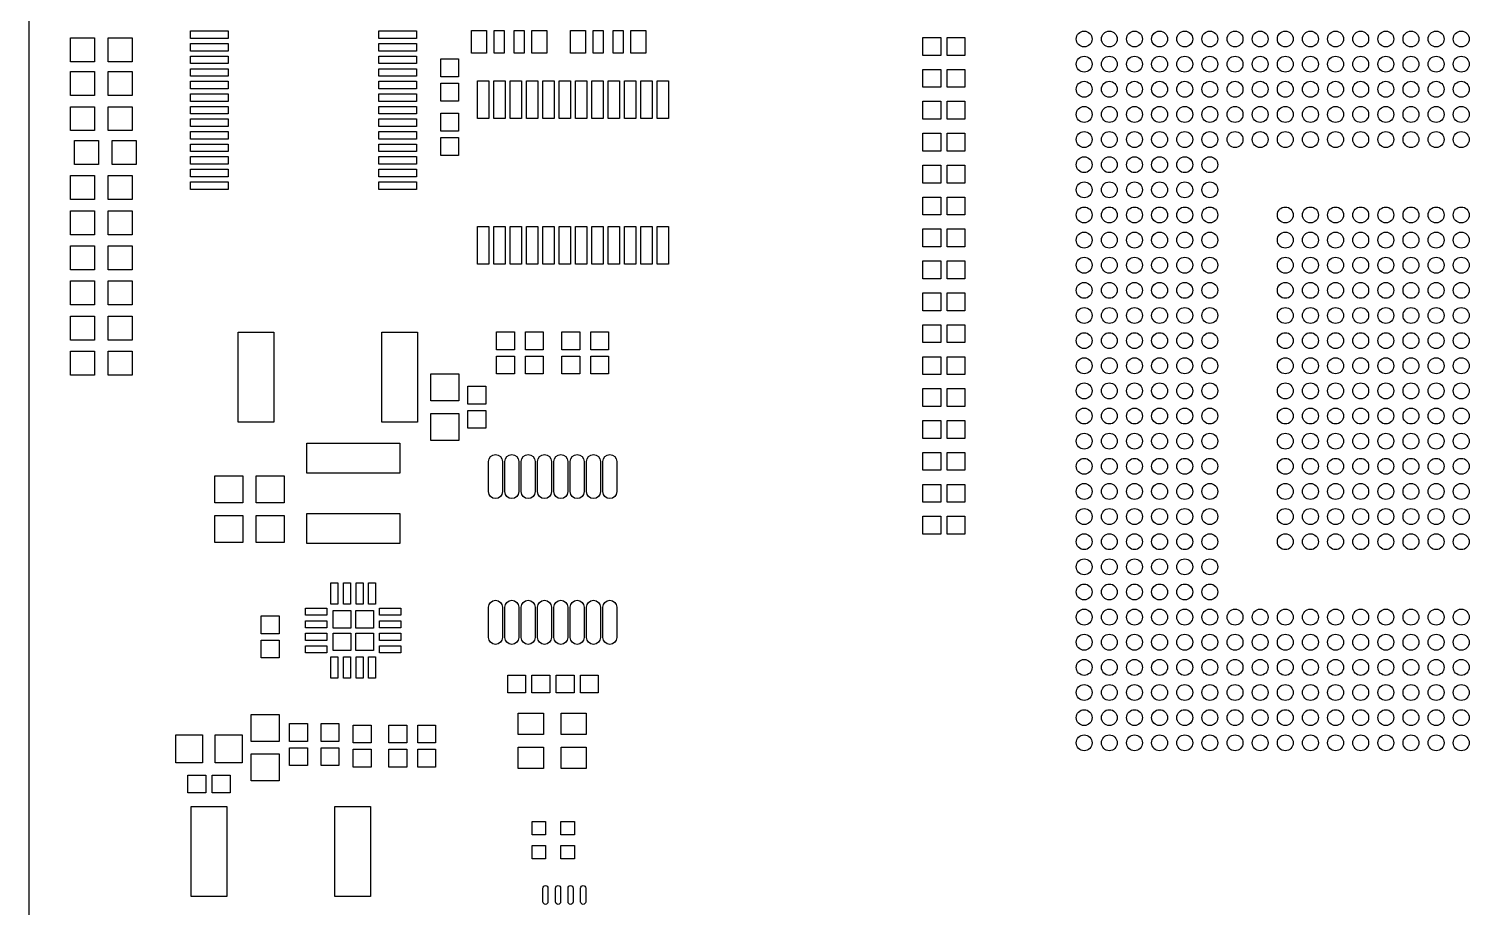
# Model space of a CAD drawing. Extents: x -6 to 122, y -39 to 112.
# Drawn here: x 0 to 57.3, y 37.7 to 72.6 of the extents above; entities that cross this region are included whole.
import ezdxf

# ---------------------------------------------------------------- set-up
doc = ezdxf.new("R2010")
doc.units = 0
for name, color, linetype in [('BG_OUTLINE', 253, 'CONTINUOUS'), ('PG_PASTEMASK_TOP', 85, 'CONTINUOUS'), ('PIN_PASTEMASK_TOP', 85, 'CONTINUOUS')]:
    doc.layers.add(name, color=color, linetype=linetype)

msp = doc.modelspace()

# ---------------------------------------------------------------- linework, layer by layer
at = {"layer": 'BG_OUTLINE'}
msp.add_lwpolyline([(0, 109.599984), (0, 7.999984)], dxfattribs=at)
at = {"layer": 'PG_PASTEMASK_TOP'}
for points in [[(12.806782, 48.775544), (12.106783, 48.775544), (12.106783, 49.475542), (12.806782, 49.475542)], [(13.706678, 48.775544), (13.00668, 48.775544), (13.00668, 49.475644), (13.706678, 49.475644)], [(12.806782, 47.875342), (12.106783, 47.875342), (12.106783, 48.575341), (12.806782, 48.575341)], [(13.706678, 47.875342), (13.00668, 47.875342), (13.00668, 48.575443), (13.706678, 48.575443)]]:
    msp.add_lwpolyline(points, close=True, dxfattribs=at)
at = {"layer": 'PIN_PASTEMASK_TOP'}
for points in [[(2.61526, 71.307401), (1.66276, 71.307401), (1.66276, 72.259901), (2.61526, 72.259901)], [(4.115435, 71.307401), (3.162935, 71.307401), (3.162935, 72.259901), (4.115435, 72.259901)], [(7.927886, 72.229002), (6.427788, 72.229002), (6.427788, 72.529001), (7.927886, 72.529001)], [(15.42749, 72.229002), (13.927391, 72.229002), (13.927391, 72.529001), (15.42749, 72.529001)], [(18.212384, 71.652752), (17.612487, 71.652752), (17.612487, 72.552649), (18.212384, 72.552649)], [(18.912332, 71.652752), (18.512333, 71.652752), (18.512333, 72.552649), (18.912332, 72.552649)], [(19.71233, 71.652752), (19.312331, 71.652752), (19.312331, 72.552649), (19.71233, 72.552649)], [(20.612176, 71.652752), (20.012279, 71.652752), (20.012279, 72.552649), (20.612176, 72.552649)], [(22.149384, 71.652752), (21.549487, 71.652752), (21.549487, 72.552649), (22.149384, 72.552649)], [(22.849332, 71.652752), (22.449333, 71.652752), (22.449333, 72.552649), (22.849332, 72.552649)], [(23.64933, 71.652752), (23.249331, 71.652752), (23.249331, 72.552649), (23.64933, 72.552649)], [(24.549176, 71.652752), (23.949279, 71.652752), (23.949279, 72.552649), (24.549176, 72.552649)], [(35.56983, 71.560411), (35.56983, 72.271611), (36.28103, 72.271611), (36.28103, 71.560411)], [(36.532541, 71.560411), (36.532541, 72.271611), (37.243741, 72.271611), (37.243741, 71.560411)], [(7.927886, 71.729181), (6.427788, 71.729181), (6.427788, 72.02918), (7.927886, 72.02918)], [(15.42749, 71.729181), (13.927391, 71.729181), (13.927391, 72.02918), (15.42749, 72.02918)], [(7.927886, 71.229004), (6.427788, 71.229004), (6.427788, 71.529004), (7.927886, 71.529004)], [(15.42749, 71.229004), (13.927391, 71.229004), (13.927391, 71.529004), (15.42749, 71.529004)], [(17.09834, 70.703694), (16.38714, 70.703694), (16.38714, 71.414894), (17.09834, 71.414894)], [(2.61526, 69.961201), (1.66276, 69.961201), (1.66276, 70.913701), (2.61526, 70.913701)], [(4.115435, 69.961201), (3.162935, 69.961201), (3.162935, 70.913701), (4.115435, 70.913701)], [(7.927886, 70.729183), (6.427788, 70.729183), (6.427788, 71.029182), (7.927886, 71.029182)], [(7.927886, 70.228981), (6.427788, 70.228981), (6.427788, 70.52898), (7.927886, 70.52898)], [(15.42749, 70.729183), (13.927391, 70.729183), (13.927391, 71.029182), (15.42749, 71.029182)], [(15.42749, 70.228981), (13.927391, 70.228981), (13.927391, 70.52898), (15.42749, 70.52898)], [(18.303088, 69.046534), (17.853, 69.046534), (17.853, 70.546633), (18.303088, 70.546633)], [(18.952997, 69.046534), (18.502909, 69.046534), (18.502909, 70.546633), (18.952997, 70.546633)], [(19.602983, 69.046534), (19.152895, 69.046534), (19.152895, 70.546633), (19.602983, 70.546633)], [(20.252995, 69.046534), (19.802907, 69.046534), (19.802907, 70.546633), (20.252995, 70.546633)], [(20.902981, 69.046534), (20.452893, 69.046534), (20.452893, 70.546633), (20.902981, 70.546633)], [(21.552992, 69.046534), (21.102904, 69.046534), (21.102904, 70.546633), (21.552992, 70.546633)], [(22.203181, 69.046534), (21.753093, 69.046534), (21.753093, 70.546633), (22.203181, 70.546633)], [(22.853193, 69.046534), (22.403105, 69.046534), (22.403105, 70.546633), (22.853193, 70.546633)], [(23.503179, 69.046534), (23.053091, 69.046534), (23.053091, 70.546633), (23.503179, 70.546633)], [(24.15319, 69.046534), (23.703102, 69.046534), (23.703102, 70.546633), (24.15319, 70.546633)], [(24.803176, 69.046534), (24.353088, 69.046534), (24.353088, 70.546633), (24.803176, 70.546633)], [(25.453086, 69.046534), (25.002998, 69.046534), (25.002998, 70.546633), (25.453086, 70.546633)], [(35.56983, 70.290411), (35.56983, 71.001611), (36.28103, 71.001611), (36.28103, 70.290411)], [(36.532541, 70.290411), (36.532541, 71.001611), (37.243741, 71.001611), (37.243741, 70.290411)], [(7.927886, 69.729185), (6.427788, 69.729185), (6.427788, 70.029184), (7.927886, 70.029184)], [(15.42749, 69.729185), (13.927391, 69.729185), (13.927391, 70.029184), (15.42749, 70.029184)], [(17.09834, 69.740983), (16.38714, 69.740983), (16.38714, 70.452183), (17.09834, 70.452183)], [(2.61526, 68.564201), (1.66276, 68.564201), (1.66276, 69.516701), (2.61526, 69.516701)], [(4.115435, 68.564201), (3.162935, 68.564201), (3.162935, 69.516701), (4.115435, 69.516701)], [(7.927886, 69.228983), (6.427788, 69.228983), (6.427788, 69.528982), (7.927886, 69.528982)], [(15.42749, 69.228983), (13.927391, 69.228983), (13.927391, 69.528982), (15.42749, 69.528982)], [(36.281131, 69.731611), (36.281131, 69.020411), (35.569931, 69.020411), (35.569931, 69.731611)], [(37.243842, 69.731611), (37.243842, 69.020411), (36.532642, 69.020411), (36.532642, 69.731611)], [(7.927886, 68.729187), (6.427788, 68.729187), (6.427788, 69.029186), (7.927886, 69.029186)], [(15.42749, 68.729187), (13.927391, 68.729187), (13.927391, 69.029186), (15.42749, 69.029186)], [(16.38714, 69.253405), (17.09834, 69.253405), (17.09834, 68.542205), (16.38714, 68.542205)], [(7.927886, 68.228985), (6.427788, 68.228985), (6.427788, 68.528984), (7.927886, 68.528984)], [(15.42749, 68.228985), (13.927391, 68.228985), (13.927391, 68.528984), (15.42749, 68.528984)], [(16.38714, 68.290694), (17.09834, 68.290694), (17.09834, 67.579494), (16.38714, 67.579494)], [(36.281131, 68.461611), (36.281131, 67.750411), (35.569931, 67.750411), (35.569931, 68.461611)], [(37.243842, 68.461611), (37.243842, 67.750411), (36.532642, 67.750411), (36.532642, 68.461611)], [(1.81516, 68.170501), (2.76766, 68.170501), (2.76766, 67.218001), (1.81516, 67.218001)], [(3.315335, 68.170501), (4.267835, 68.170501), (4.267835, 67.218001), (3.315335, 67.218001)], [(7.927886, 67.729189), (6.427788, 67.729189), (6.427788, 68.029188), (7.927886, 68.029188)], [(15.42749, 67.729189), (13.927391, 67.729189), (13.927391, 68.029188), (15.42749, 68.029188)], [(7.927886, 67.228987), (6.427788, 67.228987), (6.427788, 67.528986), (7.927886, 67.528986)], [(15.42749, 67.228987), (13.927391, 67.228987), (13.927391, 67.528986), (15.42749, 67.528986)], [(35.56983, 66.480411), (35.56983, 67.191611), (36.28103, 67.191611), (36.28103, 66.480411)], [(36.532541, 66.480411), (36.532541, 67.191611), (37.243741, 67.191611), (37.243741, 66.480411)], [(2.61526, 65.821001), (1.66276, 65.821001), (1.66276, 66.773501), (2.61526, 66.773501)], [(4.115435, 65.821001), (3.162935, 65.821001), (3.162935, 66.773501), (4.115435, 66.773501)], [(7.927886, 66.729191), (6.427788, 66.729191), (6.427788, 67.02919), (7.927886, 67.02919)], [(7.927886, 66.228989), (6.427788, 66.228989), (6.427788, 66.528988), (7.927886, 66.528988)], [(15.42749, 66.729191), (13.927391, 66.729191), (13.927391, 67.02919), (15.42749, 67.02919)], [(15.42749, 66.228989), (13.927391, 66.228989), (13.927391, 66.528988), (15.42749, 66.528988)], [(35.56983, 65.210411), (35.56983, 65.921611), (36.28103, 65.921611), (36.28103, 65.210411)], [(36.532541, 65.210411), (36.532541, 65.921611), (37.243741, 65.921611), (37.243741, 65.210411)], [(2.61526, 64.424001), (1.66276, 64.424001), (1.66276, 65.376501), (2.61526, 65.376501)], [(4.115435, 64.424001), (3.162935, 64.424001), (3.162935, 65.376501), (4.115435, 65.376501)], [(18.303088, 63.246749), (17.853, 63.246749), (17.853, 64.746848), (18.303088, 64.746848)], [(18.952997, 63.246749), (18.502909, 63.246749), (18.502909, 64.746848), (18.952997, 64.746848)], [(19.602983, 63.246749), (19.152895, 63.246749), (19.152895, 64.746848), (19.602983, 64.746848)], [(20.252995, 63.246749), (19.802907, 63.246749), (19.802907, 64.746848), (20.252995, 64.746848)], [(20.902981, 63.246749), (20.452893, 63.246749), (20.452893, 64.746848), (20.902981, 64.746848)], [(21.552992, 63.246749), (21.102904, 63.246749), (21.102904, 64.746848), (21.552992, 64.746848)], [(22.203181, 63.246749), (21.753093, 63.246749), (21.753093, 64.746848), (22.203181, 64.746848)], [(22.853193, 63.246749), (22.403105, 63.246749), (22.403105, 64.746848), (22.853193, 64.746848)], [(23.503179, 63.246749), (23.053091, 63.246749), (23.053091, 64.746848), (23.503179, 64.746848)], [(24.15319, 63.246749), (23.703102, 63.246749), (23.703102, 64.746848), (24.15319, 64.746848)], [(24.803176, 63.246749), (24.353088, 63.246749), (24.353088, 64.746848), (24.803176, 64.746848)], [(25.453086, 63.246749), (25.002998, 63.246749), (25.002998, 64.746848), (25.453086, 64.746848)], [(36.278541, 64.651611), (36.278541, 63.940411), (35.567341, 63.940411), (35.567341, 64.651611)], [(37.241251, 64.651611), (37.241251, 63.940411), (36.530051, 63.940411), (36.530051, 64.651611)], [(2.61526, 63.027001), (1.66276, 63.027001), (1.66276, 63.979501), (2.61526, 63.979501)], [(4.115435, 63.027001), (3.162935, 63.027001), (3.162935, 63.979501), (4.115435, 63.979501)], [(36.278541, 63.381611), (36.278541, 62.670411), (35.567341, 62.670411), (35.567341, 63.381611)], [(37.241251, 63.381611), (37.241251, 62.670411), (36.530051, 62.670411), (36.530051, 63.381611)], [(2.61526, 61.630001), (1.66276, 61.630001), (1.66276, 62.582501), (2.61526, 62.582501)], [(4.115435, 61.630001), (3.162935, 61.630001), (3.162935, 62.582501), (4.115435, 62.582501)], [(35.56983, 61.400411), (35.56983, 62.111611), (36.28103, 62.111611), (36.28103, 61.400411)], [(36.532541, 61.400411), (36.532541, 62.111611), (37.243741, 62.111611), (37.243741, 61.400411)], [(2.61526, 60.233001), (1.66276, 60.233001), (1.66276, 61.185501), (2.61526, 61.185501)], [(4.115435, 60.233001), (3.162935, 60.233001), (3.162935, 61.185501), (4.115435, 61.185501)], [(35.56983, 60.130411), (35.56983, 60.841611), (36.28103, 60.841611), (36.28103, 60.130411)], [(36.532541, 60.130411), (36.532541, 60.841611), (37.243741, 60.841611), (37.243741, 60.130411)], [(9.75294, 60.549485), (9.75294, 56.970574), (8.333029, 56.970574), (8.333029, 60.549485)], [(15.462961, 60.549485), (15.462961, 56.970574), (14.04305, 56.970574), (14.04305, 60.549485)], [(19.322898, 59.845651), (18.611698, 59.845651), (18.611698, 60.556851), (19.322898, 60.556851)], [(20.465898, 59.845651), (19.754698, 59.845651), (19.754698, 60.556851), (20.465898, 60.556851)], [(21.923096, 59.845651), (21.211896, 59.845651), (21.211896, 60.556851), (21.923096, 60.556851)], [(23.066096, 59.845651), (22.354896, 59.845651), (22.354896, 60.556851), (23.066096, 60.556851)], [(2.61526, 58.836001), (1.66276, 58.836001), (1.66276, 59.788501), (2.61526, 59.788501)], [(4.115435, 58.836001), (3.162935, 58.836001), (3.162935, 59.788501), (4.115435, 59.788501)], [(19.322898, 58.88294), (18.611698, 58.88294), (18.611698, 59.59414), (19.322898, 59.59414)], [(20.465898, 58.88294), (19.754698, 58.88294), (19.754698, 59.59414), (20.465898, 59.59414)], [(21.923096, 58.88294), (21.211896, 58.88294), (21.211896, 59.59414), (21.923096, 59.59414)], [(23.066096, 58.88294), (22.354896, 58.88294), (22.354896, 59.59414), (23.066096, 59.59414)], [(36.278541, 59.571611), (36.278541, 58.860411), (35.567341, 58.860411), (35.567341, 59.571611)], [(37.241251, 59.571611), (37.241251, 58.860411), (36.530051, 58.860411), (36.530051, 59.571611)], [(17.113098, 57.810857), (15.995498, 57.810857), (15.995498, 58.883245), (17.113098, 58.883245)], [(17.468698, 58.395362), (18.179898, 58.395362), (18.179898, 57.684162), (17.468698, 57.684162)], [(36.278541, 58.301611), (36.278541, 57.590411), (35.567341, 57.590411), (35.567341, 58.301611)], [(37.241251, 58.301611), (37.241251, 57.590411), (36.530051, 57.590411), (36.530051, 58.301611)], [(17.113098, 56.236057), (15.995498, 56.236057), (15.995498, 57.308445), (17.113098, 57.308445)], [(17.468698, 57.432651), (18.179898, 57.432651), (18.179898, 56.721451), (17.468698, 56.721451)], [(36.278541, 57.031611), (36.278541, 56.320411), (35.567341, 56.320411), (35.567341, 57.031611)], [(37.241251, 57.031611), (37.241251, 56.320411), (36.530051, 56.320411), (36.530051, 57.031611)], [(14.756879, 54.936492), (11.056887, 54.936492), (11.056887, 56.136388), (14.756879, 56.136388)], [(36.278541, 55.761611), (36.278541, 55.050411), (35.567341, 55.050411), (35.567341, 55.761611)], [(37.241251, 55.761611), (37.241251, 55.050411), (36.530051, 55.050411), (36.530051, 55.761611)], [(7.395083, 54.825036), (8.512683, 54.825036), (8.512683, 53.752648), (7.395083, 53.752648)], [(9.046083, 54.825036), (10.163683, 54.825036), (10.163683, 53.752648), (9.046083, 53.752648)], [(35.56983, 53.780411), (35.56983, 54.491611), (36.28103, 54.491611), (36.28103, 53.780411)], [(36.532541, 53.780411), (36.532541, 54.491611), (37.243741, 54.491611), (37.243741, 53.780411)], [(14.756879, 52.136497), (11.056887, 52.136497), (11.056887, 53.336393), (14.756879, 53.336393)], [(7.395083, 53.250236), (8.512683, 53.250236), (8.512683, 52.177848), (7.395083, 52.177848)], [(9.046083, 53.250236), (10.163683, 53.250236), (10.163683, 52.177848), (9.046083, 52.177848)], [(35.56983, 52.510411), (35.56983, 53.221611), (36.28103, 53.221611), (36.28103, 52.510411)], [(36.532541, 52.510411), (36.532541, 53.221611), (37.243741, 53.221611), (37.243741, 52.510411)], [(12.29675, 49.725491), (12.016842, 49.725491), (12.016842, 50.575401), (12.29675, 50.575401)], [(12.796926, 49.725491), (12.517018, 49.725491), (12.517018, 50.575401), (12.796926, 50.575401)], [(13.296748, 49.725491), (13.01684, 49.725491), (13.01684, 50.575401), (13.296748, 50.575401)], [(13.796924, 49.725491), (13.517016, 49.725491), (13.517016, 50.575401), (13.796924, 50.575401)], [(11.006912, 49.285576), (11.006912, 49.565484), (11.856822, 49.565484), (11.856822, 49.285576)], [(13.956919, 49.285576), (13.956919, 49.565484), (14.806828, 49.565484), (14.806828, 49.285576)], [(9.960483, 48.548442), (9.249283, 48.548442), (9.249283, 49.259642), (9.960483, 49.259642)], [(11.006912, 48.785399), (11.006912, 49.065307), (11.856822, 49.065307), (11.856822, 48.785399)], [(13.956919, 48.785399), (13.956919, 49.065307), (14.806828, 49.065307), (14.806828, 48.785399)], [(9.960483, 47.585732), (9.249283, 47.585732), (9.249283, 48.296932), (9.960483, 48.296932)], [(11.006912, 48.285578), (11.006912, 48.565486), (11.856822, 48.565486), (11.856822, 48.285578)], [(13.956919, 48.285578), (13.956919, 48.565486), (14.806828, 48.565486), (14.806828, 48.285578)], [(11.006912, 47.785401), (11.006912, 48.065309), (11.856822, 48.065309), (11.856822, 47.785401)], [(12.29675, 46.775484), (12.016842, 46.775484), (12.016842, 47.625394), (12.29675, 47.625394)], [(12.796926, 46.775484), (12.517018, 46.775484), (12.517018, 47.625394), (12.796926, 47.625394)], [(13.296748, 46.775484), (13.01684, 46.775484), (13.01684, 47.625394), (13.296748, 47.625394)], [(13.796924, 46.775484), (13.517016, 46.775484), (13.517016, 47.625394), (13.796924, 47.625394)], [(13.956919, 47.785401), (13.956919, 48.065309), (14.806828, 48.065309), (14.806828, 47.785401)], [(19.763791, 46.904808), (19.763791, 46.193608), (19.052591, 46.193608), (19.052591, 46.904808)], [(20.726502, 46.904808), (20.726502, 46.193608), (20.015302, 46.193608), (20.015302, 46.904808)], [(20.982889, 46.193608), (20.982889, 46.904808), (21.694089, 46.904808), (21.694089, 46.193608)], [(21.9456, 46.193608), (21.9456, 46.904808), (22.6568, 46.904808), (22.6568, 46.193608)], [(9.96249, 44.266536), (8.84489, 44.266536), (8.84489, 45.338924), (9.96249, 45.338924)], [(20.47428, 45.38867), (20.47428, 44.53876), (19.474282, 44.53876), (19.474282, 45.38867)], [(22.174098, 45.38867), (22.174098, 44.53876), (21.1741, 44.53876), (21.1741, 45.38867)], [(11.082172, 44.262243), (10.370972, 44.262243), (10.370972, 44.973443), (11.082172, 44.973443)], [(11.62878, 44.973443), (12.33998, 44.973443), (12.33998, 44.262243), (11.62878, 44.262243)], [(12.906883, 44.913753), (13.618083, 44.913753), (13.618083, 44.202553), (12.906883, 44.202553)], [(15.040483, 44.205042), (14.329283, 44.205042), (14.329283, 44.916242), (15.040483, 44.916242)], [(16.183483, 44.205042), (15.472283, 44.205042), (15.472283, 44.916242), (16.183483, 44.916242)], [(5.842889, 43.408244), (5.842889, 44.525844), (6.915277, 44.525844), (6.915277, 43.408244)], [(7.417689, 43.408244), (7.417689, 44.525844), (8.490077, 44.525844), (8.490077, 43.408244)], [(9.96249, 42.691736), (8.84489, 42.691736), (8.84489, 43.764124), (9.96249, 43.764124)], [(11.082172, 43.299532), (10.370972, 43.299532), (10.370972, 44.010732), (11.082172, 44.010732)], [(11.62878, 44.010732), (12.33998, 44.010732), (12.33998, 43.299532), (11.62878, 43.299532)], [(12.906883, 43.951042), (13.618083, 43.951042), (13.618083, 43.239842), (12.906883, 43.239842)], [(15.040483, 43.242332), (14.329283, 43.242332), (14.329283, 43.953532), (15.040483, 43.953532)], [(16.183483, 43.242332), (15.472283, 43.242332), (15.472283, 43.953532), (16.183483, 43.953532)], [(20.47428, 44.038456), (20.47428, 43.188547), (19.474282, 43.188547), (19.474282, 44.038456)], [(22.174098, 44.038456), (22.174098, 43.188547), (21.1741, 43.188547), (21.1741, 44.038456)], [(6.330772, 42.214444), (6.330772, 42.925644), (7.041972, 42.925644), (7.041972, 42.214444)], [(7.293483, 42.214444), (7.293483, 42.925644), (8.004683, 42.925644), (8.004683, 42.214444)], [(6.462319, 38.09939), (6.462319, 41.678301), (7.88223, 41.678301), (7.88223, 38.09939)], [(12.17234, 38.09939), (12.17234, 41.678301), (13.592251, 41.678301), (13.592251, 38.09939)], [(20.02856, 41.076016), (20.56196, 41.076016), (20.56196, 40.542616), (20.02856, 40.542616)], [(21.17156, 41.076016), (21.70496, 41.076016), (21.70496, 40.542616), (21.17156, 40.542616)], [(20.02856, 40.126006), (20.56196, 40.126006), (20.56196, 39.592606), (20.02856, 39.592606)], [(21.17156, 40.126006), (21.70496, 40.126006), (21.70496, 39.592606), (21.17156, 39.592606)]]:
    msp.add_lwpolyline(points, close=True, dxfattribs=at)
for points in [[(18.839993, 55.401845), (18.839993, 54.201949, -1), (18.287594, 54.201949), (18.287594, 55.401845, -1)], [(19.490004, 55.401845), (19.490004, 54.201949, -1), (18.937605, 54.201949), (18.937605, 55.401845, -1)], [(20.13999, 55.401845), (20.13999, 54.201949, -1), (19.587591, 54.201949), (19.587591, 55.401845, -1)], [(20.790002, 55.401845), (20.790002, 54.201949, -1), (20.237602, 54.201949), (20.237602, 55.401845, -1)], [(21.440191, 55.401845), (21.440191, 54.201949, -1), (20.887792, 54.201949), (20.887792, 55.401845, -1)], [(22.090202, 55.401845), (22.090202, 54.201949, -1), (21.537803, 54.201949), (21.537803, 55.401845, -1)], [(22.740188, 55.401845), (22.740188, 54.201949, -1), (22.187789, 54.201949), (22.187789, 55.401845, -1)], [(23.3902, 55.401845), (23.3902, 54.201949, -1), (22.8378, 54.201949), (22.8378, 55.401845, -1)], [(18.839993, 49.60206), (18.839993, 48.402164, -1), (18.287594, 48.402164), (18.287594, 49.60206, -1)], [(19.490004, 49.60206), (19.490004, 48.402164, -1), (18.937605, 48.402164), (18.937605, 49.60206, -1)], [(20.13999, 49.60206), (20.13999, 48.402164, -1), (19.587591, 48.402164), (19.587591, 49.60206, -1)], [(20.790002, 49.60206), (20.790002, 48.402164, -1), (20.237602, 48.402164), (20.237602, 49.60206, -1)], [(21.440191, 49.60206), (21.440191, 48.402164, -1), (20.887792, 48.402164), (20.887792, 49.60206, -1)], [(22.090202, 49.60206), (22.090202, 48.402164, -1), (21.537803, 48.402164), (21.537803, 49.60206, -1)], [(22.740188, 49.60206), (22.740188, 48.402164, -1), (22.187789, 48.402164), (22.187789, 49.60206, -1)], [(23.3902, 49.60206), (23.3902, 48.402164, -1), (22.8378, 48.402164), (22.8378, 49.60206, -1)], [(20.454239, 37.881268), (20.454239, 38.431457, -1), (20.654137, 38.431457), (20.654137, 37.881268, -1)], [(20.954136, 37.881268), (20.954136, 38.431457, -1), (21.154034, 38.431457), (21.154034, 37.881268, -1)], [(21.454237, 37.881268), (21.454237, 38.431457, -1), (21.654135, 38.431457), (21.654135, 37.881268, -1)], [(21.954134, 37.881268), (21.954134, 38.431457, -1), (22.154032, 38.431457), (22.154032, 37.881268, -1)]]:
    msp.add_lwpolyline(points, format="xyb", close=True, dxfattribs=at)
for centre in [(41.986251, 72.209914), (42.986249, 72.209914), (43.986247, 72.209914), (44.986245, 72.209914), (45.986243, 72.209914), (46.986241, 72.209914), (47.986239, 72.209914), (48.986237, 72.209914), (49.98626, 72.209914), (50.986258, 72.209914), (51.986256, 72.209914), (52.986254, 72.209914), (53.986252, 72.209914), (54.98625, 72.209914), (55.986248, 72.209914), (56.986449, 72.209914), (41.986251, 71.209916), (42.986249, 71.209916), (43.986247, 71.209916), (44.986245, 71.209916), (45.986243, 71.209916), (46.986241, 71.209916), (47.986239, 71.209916), (48.986237, 71.209916), (49.98626, 71.209916), (50.986258, 71.209916), (51.986256, 71.209916), (52.986254, 71.209916), (53.986252, 71.209916), (54.98625, 71.209916), (55.986248, 71.209916), (56.986449, 71.209916), (41.986251, 70.209918), (42.986249, 70.209918), (43.986247, 70.209918), (44.986245, 70.209918), (45.986243, 70.209918), (46.986241, 70.209918), (47.986239, 70.209918), (48.986237, 70.209918), (49.98626, 70.209918), (50.986258, 70.209918), (51.986256, 70.209918), (52.986254, 70.209918), (53.986252, 70.209918), (54.98625, 70.209918), (55.986248, 70.209918), (56.986449, 70.209918), (41.986251, 69.20992), (42.986249, 69.20992), (43.986247, 69.20992), (44.986245, 69.20992), (45.986243, 69.20992), (46.986241, 69.20992), (47.986239, 69.20992), (48.986237, 69.20992), (49.98626, 69.20992), (50.986258, 69.20992), (51.986256, 69.20992), (52.986254, 69.20992), (53.986252, 69.20992), (54.98625, 69.20992), (55.986248, 69.20992), (56.986449, 69.20992), (41.986251, 68.209922), (42.986249, 68.209922), (43.986247, 68.209922), (44.986245, 68.209922), (45.986243, 68.209922), (46.986241, 68.209922), (47.986239, 68.209922), (48.986237, 68.209922), (49.98626, 68.209922), (50.986258, 68.209922), (51.986256, 68.209922), (52.986254, 68.209922), (53.986252, 68.209922), (54.98625, 68.209922), (55.986248, 68.209922), (56.986449, 68.209922), (41.986251, 67.209924), (42.986249, 67.209924), (43.986247, 67.209924), (44.986245, 67.209924), (45.986243, 67.209924), (46.986241, 67.209924), (41.986251, 66.209926), (42.986249, 66.209926), (43.986247, 66.209926), (44.986245, 66.209926), (45.986243, 66.209926), (46.986241, 66.209926), (41.986251, 65.209903), (42.986249, 65.209903), (43.986247, 65.209903), (44.986245, 65.209903), (45.986243, 65.209903), (46.986241, 65.209903), (49.98626, 65.209903), (50.986258, 65.209903), (51.986256, 65.209903), (52.986254, 65.209903), (53.986252, 65.209903), (54.98625, 65.209903), (55.986248, 65.209903), (56.986449, 65.209903), (41.986251, 64.209905), (42.986249, 64.209905), (43.986247, 64.209905), (44.986245, 64.209905), (45.986243, 64.209905), (46.986241, 64.209905), (49.98626, 64.209905), (50.986258, 64.209905), (51.986256, 64.209905), (52.986254, 64.209905), (53.986252, 64.209905), (54.98625, 64.209905), (55.986248, 64.209905), (56.986449, 64.209905), (41.986251, 63.209907), (42.986249, 63.209907), (43.986247, 63.209907), (44.986245, 63.209907), (45.986243, 63.209907), (46.986241, 63.209907), (49.98626, 63.209907), (50.986258, 63.209907), (51.986256, 63.209907), (52.986254, 63.209907), (53.986252, 63.209907), (54.98625, 63.209907), (55.986248, 63.209907), (56.986449, 63.209907), (41.986251, 62.209909), (42.986249, 62.209909), (43.986247, 62.209909), (44.986245, 62.209909), (45.986243, 62.209909), (46.986241, 62.209909), (49.98626, 62.209909), (50.986258, 62.209909), (51.986256, 62.209909), (52.986254, 62.209909), (53.986252, 62.209909), (54.98625, 62.209909), (55.986248, 62.209909), (56.986449, 62.209909), (41.986251, 61.209911), (42.986249, 61.209911), (43.986247, 61.209911), (44.986245, 61.209911), (45.986243, 61.209911), (46.986241, 61.209911), (49.98626, 61.209911), (50.986258, 61.209911), (51.986256, 61.209911), (52.986254, 61.209911), (53.986252, 61.209911), (54.98625, 61.209911), (55.986248, 61.209911), (56.986449, 61.209911), (41.986251, 60.209913), (42.986249, 60.209913), (43.986247, 60.209913), (44.986245, 60.209913), (45.986243, 60.209913), (46.986241, 60.209913), (49.98626, 60.209913), (50.986258, 60.209913), (51.986256, 60.209913), (52.986254, 60.209913), (53.986252, 60.209913), (54.98625, 60.209913), (55.986248, 60.209913), (56.986449, 60.209913), (41.986251, 59.209915), (42.986249, 59.209915), (43.986247, 59.209915), (44.986245, 59.209915), (45.986243, 59.209915), (46.986241, 59.209915), (49.98626, 59.209915), (50.986258, 59.209915), (51.986256, 59.209915), (52.986254, 59.209915), (53.986252, 59.209915), (54.98625, 59.209915), (55.986248, 59.209915), (56.986449, 59.209915), (41.986251, 58.209713), (42.986249, 58.209713), (43.986247, 58.209713), (44.986245, 58.209713), (45.986243, 58.209713), (46.986241, 58.209713), (49.98626, 58.209713), (50.986258, 58.209713), (51.986256, 58.209713), (52.986254, 58.209713), (53.986252, 58.209713), (54.98625, 58.209713), (55.986248, 58.209713), (56.986449, 58.209713), (41.986251, 57.209715), (42.986249, 57.209715), (43.986247, 57.209715), (44.986245, 57.209715), (45.986243, 57.209715), (46.986241, 57.209715), (49.98626, 57.209715), (50.986258, 57.209715), (51.986256, 57.209715), (52.986254, 57.209715), (53.986252, 57.209715), (54.98625, 57.209715), (55.986248, 57.209715), (56.986449, 57.209715), (41.986251, 56.209717), (42.986249, 56.209717), (43.986247, 56.209717), (44.986245, 56.209717), (45.986243, 56.209717), (46.986241, 56.209717), (49.98626, 56.209717), (50.986258, 56.209717), (51.986256, 56.209717), (52.986254, 56.209717), (53.986252, 56.209717), (54.98625, 56.209717), (55.986248, 56.209717), (56.986449, 56.209717), (41.986251, 55.209719), (42.986249, 55.209719), (43.986247, 55.209719), (44.986245, 55.209719), (45.986243, 55.209719), (46.986241, 55.209719), (49.98626, 55.209719), (50.986258, 55.209719), (51.986256, 55.209719), (52.986254, 55.209719), (53.986252, 55.209719), (54.98625, 55.209719), (55.986248, 55.209719), (56.986449, 55.209719), (41.986251, 54.209721), (42.986249, 54.209721), (43.986247, 54.209721), (44.986245, 54.209721), (45.986243, 54.209721), (46.986241, 54.209721), (49.98626, 54.209721), (50.986258, 54.209721), (51.986256, 54.209721), (52.986254, 54.209721), (53.986252, 54.209721), (54.98625, 54.209721), (55.986248, 54.209721), (56.986449, 54.209721), (41.986251, 53.209723), (42.986249, 53.209723), (43.986247, 53.209723), (44.986245, 53.209723), (45.986243, 53.209723), (46.986241, 53.209723), (49.98626, 53.209723), (50.986258, 53.209723), (51.986256, 53.209723), (52.986254, 53.209723), (53.986252, 53.209723), (54.98625, 53.209723), (55.986248, 53.209723), (56.986449, 53.209723), (41.986251, 52.209725), (42.986249, 52.209725), (43.986247, 52.209725), (44.986245, 52.209725), (45.986243, 52.209725), (46.986241, 52.209725), (49.98626, 52.209725), (50.986258, 52.209725), (51.986256, 52.209725), (52.986254, 52.209725), (53.986252, 52.209725), (54.98625, 52.209725), (55.986248, 52.209725), (56.986449, 52.209725), (41.986251, 51.209702), (42.986249, 51.209702), (43.986247, 51.209702), (44.986245, 51.209702), (45.986243, 51.209702), (46.986241, 51.209702), (41.986251, 50.209704), (42.986249, 50.209704), (43.986247, 50.209704), (44.986245, 50.209704), (45.986243, 50.209704), (46.986241, 50.209704), (41.986251, 49.209706), (42.986249, 49.209706), (43.986247, 49.209706), (44.986245, 49.209706), (45.986243, 49.209706), (46.986241, 49.209706), (47.986239, 49.209706), (48.986237, 49.209706), (49.98626, 49.209706), (50.986258, 49.209706), (51.986256, 49.209706), (52.986254, 49.209706), (53.986252, 49.209706), (54.98625, 49.209706), (55.986248, 49.209706), (56.986449, 49.209706), (41.986251, 48.209708), (42.986249, 48.209708), (43.986247, 48.209708), (44.986245, 48.209708), (45.986243, 48.209708), (46.986241, 48.209708), (47.986239, 48.209708), (48.986237, 48.209708), (49.98626, 48.209708), (50.986258, 48.209708), (51.986256, 48.209708), (52.986254, 48.209708), (53.986252, 48.209708), (54.98625, 48.209708), (55.986248, 48.209708), (56.986449, 48.209708), (41.986251, 47.20971), (42.986249, 47.20971), (43.986247, 47.20971), (44.986245, 47.20971), (45.986243, 47.20971), (46.986241, 47.20971), (47.986239, 47.20971), (48.986237, 47.20971), (49.98626, 47.20971), (50.986258, 47.20971), (51.986256, 47.20971), (52.986254, 47.20971), (53.986252, 47.20971), (54.98625, 47.20971), (55.986248, 47.20971), (56.986449, 47.20971), (41.986251, 46.209712), (42.986249, 46.209712), (43.986247, 46.209712), (44.986245, 46.209712), (45.986243, 46.209712), (46.986241, 46.209712), (47.986239, 46.209712), (48.986237, 46.209712), (49.98626, 46.209712), (50.986258, 46.209712), (51.986256, 46.209712), (52.986254, 46.209712), (53.986252, 46.209712), (54.98625, 46.209712), (55.986248, 46.209712), (56.986449, 46.209712), (41.986251, 45.209714), (42.986249, 45.209714), (43.986247, 45.209714), (44.986245, 45.209714), (45.986243, 45.209714), (46.986241, 45.209714), (47.986239, 45.209714), (48.986237, 45.209714), (49.98626, 45.209714), (50.986258, 45.209714), (51.986256, 45.209714), (52.986254, 45.209714), (53.986252, 45.209714), (54.98625, 45.209714), (55.986248, 45.209714), (56.986449, 45.209714), (41.986251, 44.209716), (42.986249, 44.209716), (43.986247, 44.209716), (44.986245, 44.209716), (45.986243, 44.209716), (46.986241, 44.209716), (47.986239, 44.209716), (48.986237, 44.209716), (49.98626, 44.209716), (50.986258, 44.209716), (51.986256, 44.209716), (52.986254, 44.209716), (53.986252, 44.209716), (54.98625, 44.209716), (55.986248, 44.209716), (56.986449, 44.209716)]:
    msp.add_circle(centre, 0.316255, dxfattribs=at)

doc.saveas('drawing.dxf')
